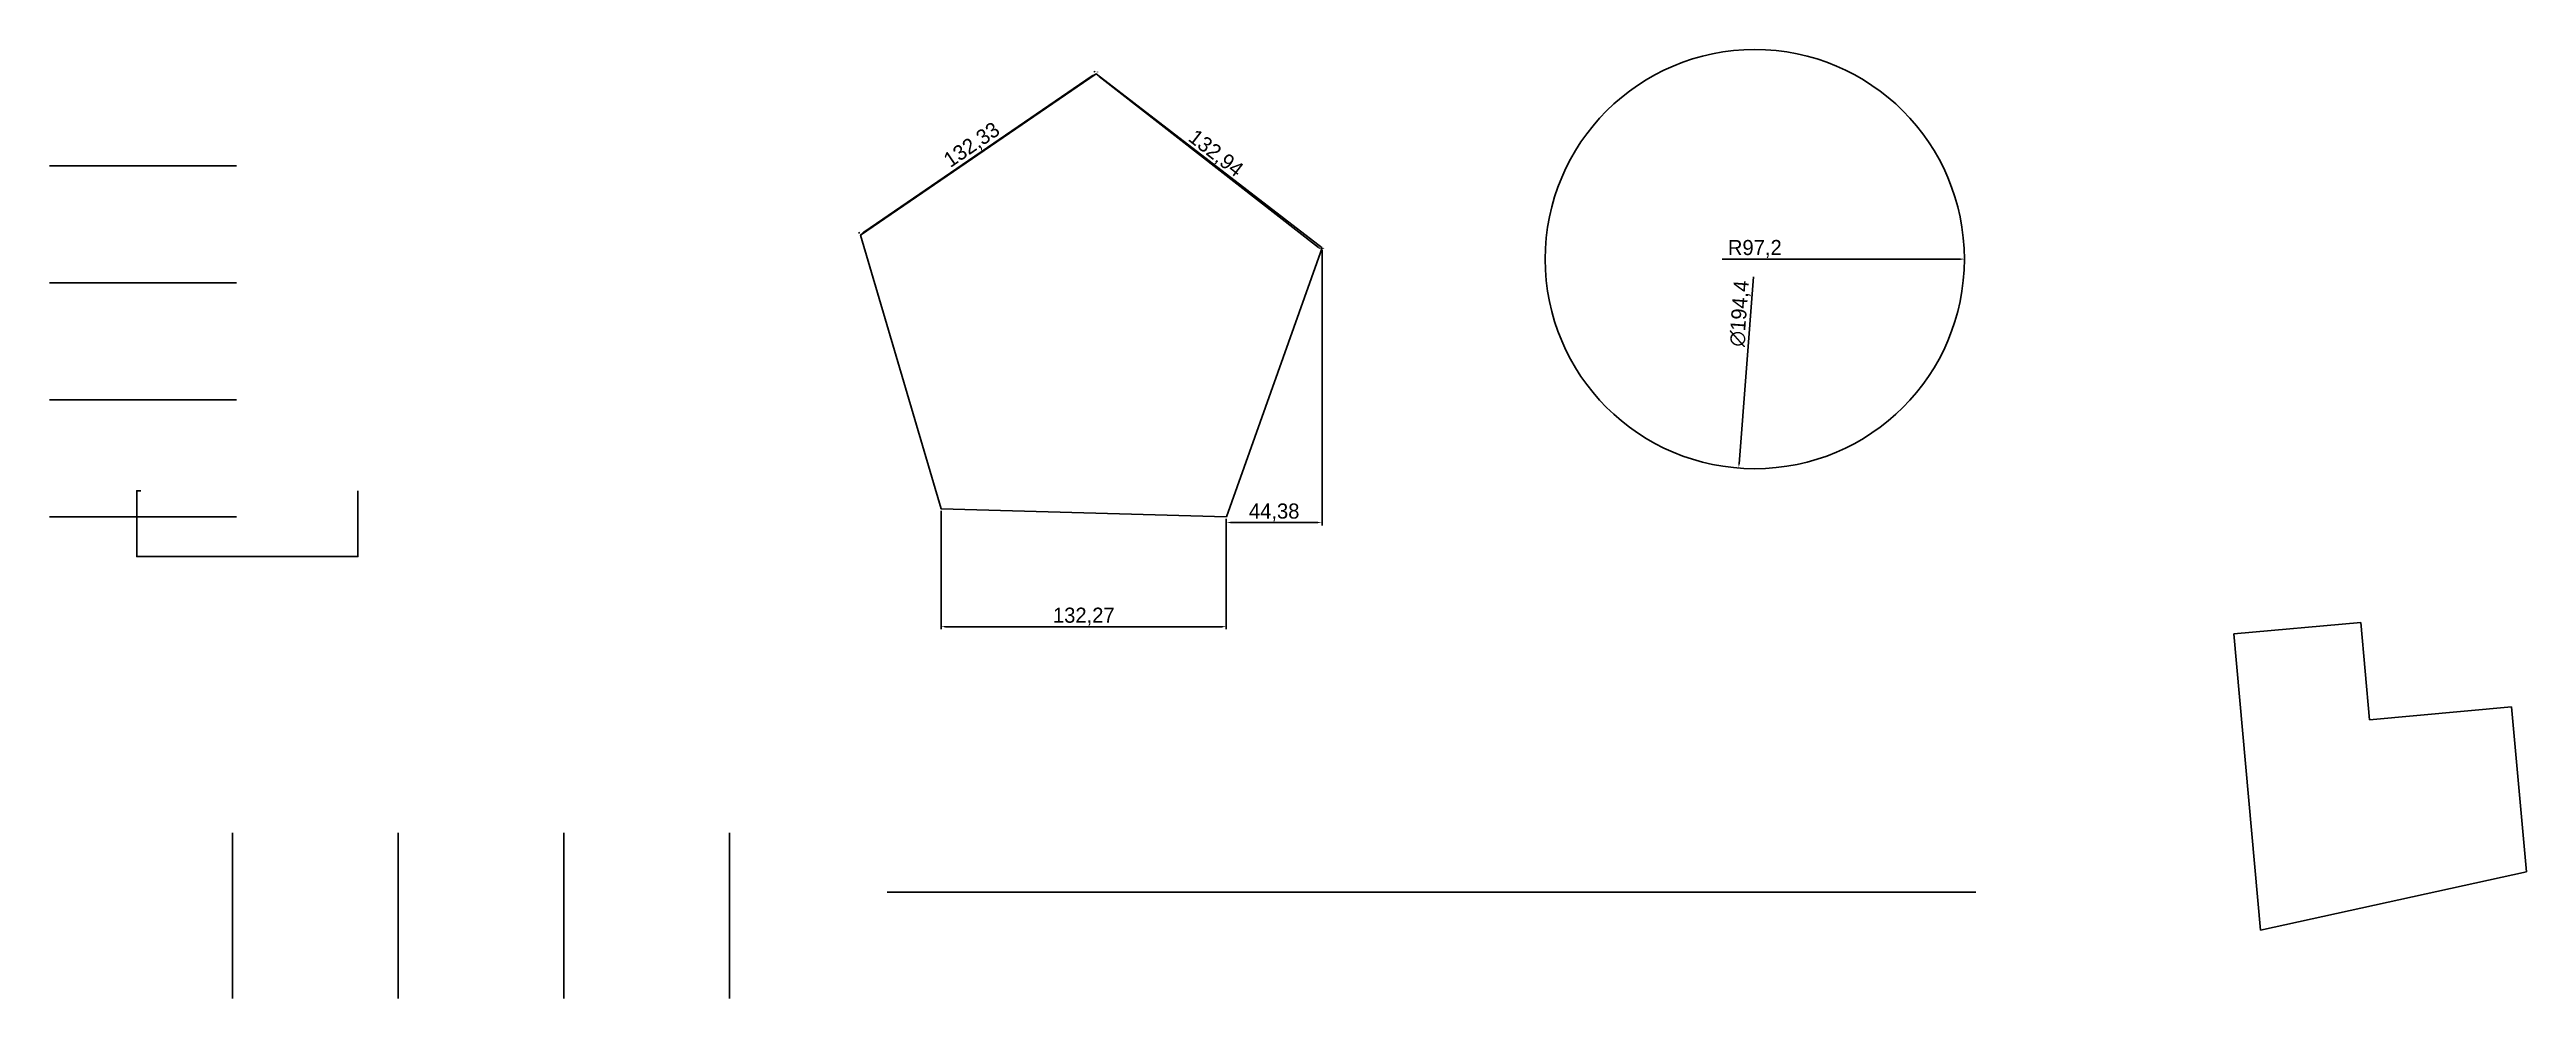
# Model space of a CAD drawing. Header units: millimetres. Extents: x 1037 to 2186, y 468 to 908.
import ezdxf

# ---------------------------------------------------------------- set-up
doc = ezdxf.new("R2010")
doc.units = ezdxf.units.MM
doc.dimstyles.new('ISO-25', dxfattribs={"dimtxt": 7, "dimasz": 2, "dimexe": 1.25, "dimexo": 1, "dimtad": 1, "dimtoh": 1, "dimtxsty": 'Standard', "dimcen": 2.5, "dimadec": 0, "dimazin": 0, "dimtfac": 1, "dimtmove": 0, "dimatfit": 3, "dimfxl": 1, "dimarcsym": 0})

# ---------------------------------------------------------------- blocks, each defined once
blk = doc.blocks.new('*D3')
at = {"color": 0, "lineweight": -2}
for p, q in [((1450.5, 694.1), (1450.5, 639.2)), ((1582.7, 690.4), (1582.7, 639.2)), ((1580.7, 640.4), (1452.5, 640.4))]:
    blk.add_line(p, q, dxfattribs=at)
at = {"color": 0}
for points in [[(1452.5, 640.8), (1452.5, 640.1), (1450.5, 640.4)], [(1580.7, 640.8), (1580.7, 640.1), (1582.7, 640.4)]]:
    blk.add_solid(points, dxfattribs=at)
at = {"layer": 'Defpoints', "color": 0}
for p in [(1450.5, 695.1), (1582.7, 691.4), (1450.5, 640.4)]:
    blk.add_point(p, dxfattribs=at)
at = {"color": 0, "insert": (1516.6, 645.1), "char_height": 7, "attachment_point": 5}
blk.add_mtext('132,27', dxfattribs=at)
blk = doc.blocks.new('*D4')
at = {"color": 0, "lineweight": -2}
for p, q in [((1627.1, 815.1), (1627.1, 687.4)), ((1582.7, 690.4), (1582.7, 687.4)), ((1625.1, 688.7), (1584.7, 688.7))]:
    blk.add_line(p, q, dxfattribs=at)
at = {"color": 0}
for points in [[(1584.7, 689), (1584.7, 688.4), (1582.7, 688.7)], [(1625.1, 689), (1625.1, 688.4), (1627.1, 688.7)]]:
    blk.add_solid(points, dxfattribs=at)
at = {"layer": 'Defpoints', "color": 0}
for p in [(1627.1, 816.1), (1582.7, 691.4), (1582.7, 688.7)]:
    blk.add_point(p, dxfattribs=at)
at = {"color": 0, "insert": (1604.9, 693.4), "char_height": 7, "attachment_point": 5}
blk.add_mtext('44,38', dxfattribs=at)
blk = doc.blocks.new('*D5')
at = {"color": 0, "lineweight": -2}
for p, q in [((1522.9, 897.6), (1523, 897.8)), ((1523.8, 895.6), (1625.5, 816.3)), ((1627.7, 815.8), (1627.9, 816))]:
    blk.add_line(p, q, dxfattribs=at)
at = {"color": 0}
for points in [[(1524.1, 895.8), (1523.6, 895.3), (1522.3, 896.8)], [(1625.7, 816.5), (1625.3, 816), (1627.1, 815.1)]]:
    blk.add_solid(points, dxfattribs=at)
at = {"layer": 'Defpoints', "color": 0}
for p in [(1522.3, 896.8), (1627.1, 815.1), (1627.1, 815.1)]:
    blk.add_point(p, dxfattribs=at)
at = {"color": 0, "insert": (1577.6, 859.6), "char_height": 7, "attachment_point": 5, "rotation": 322.0637}
blk.add_mtext('132,94', dxfattribs=at)
blk = doc.blocks.new('*D6')
at = {"color": 0, "lineweight": -2}
for p, q in [((1521.7, 897.6), (1521.4, 898.1)), ((1414.6, 823.4), (1520.5, 895.9)), ((1412.5, 822.8), (1412.2, 823.3))]:
    blk.add_line(p, q, dxfattribs=at)
at = {"color": 0}
for points in [[(1520.3, 896.2), (1520.6, 895.6), (1522.1, 897)], [(1414.4, 823.7), (1414.8, 823.1), (1412.9, 822.3)]]:
    blk.add_solid(points, dxfattribs=at)
at = {"layer": 'Defpoints', "color": 0}
for p in [(1522.1, 897), (1522.3, 896.8), (1413.1, 822)]:
    blk.add_point(p, dxfattribs=at)
at = {"color": 0, "insert": (1464.9, 863.5), "char_height": 7, "attachment_point": 5, "rotation": 34.4052}
blk.add_mtext('132,33', dxfattribs=at)
blk = doc.blocks.new('*D9')
at = {"color": 0, "lineweight": -2}
blk.add_line((1827.2, 802.7), (1820.5, 715.9), dxfattribs=at)
at = {"color": 0}
blk.add_solid([(1820.2, 716), (1820.8, 715.9), (1820.3, 714)], dxfattribs=at)
at = {"layer": 'Defpoints', "color": 0}
for p in [(1835.3, 907.8), (1820.3, 714)]:
    blk.add_point(p, dxfattribs=at)
at = {"color": 0, "insert": (1821.1, 785.6), "char_height": 7, "attachment_point": 5, "rotation": 85.5971}
blk.add_mtext('∅194,4', dxfattribs=at)
blk = doc.blocks.new('*D10')
at = {"color": 0, "lineweight": -2}
blk.add_line((1812.6, 810.9), (1923, 810.9), dxfattribs=at)
at = {"color": 0}
blk.add_solid([(1923, 811.2), (1923, 810.5), (1925, 810.9)], dxfattribs=at)
at = {"layer": 'Defpoints', "color": 0}
for p in [(1827.8, 810.9), (1925, 810.9)]:
    blk.add_point(p, dxfattribs=at)
at = {"color": 0, "insert": (1827.8, 815.6), "char_height": 7, "attachment_point": 5}
blk.add_mtext('R97,2', dxfattribs=at)

msp = doc.modelspace()

# ---------------------------------------------------------------- linework, layer by layer
for p, q in [((1036.931, 854.21), (1123.709, 854.21)), ((1036.931, 799.947), (1123.709, 799.947)), ((1036.931, 745.684), (1123.709, 745.684)), ((1036.931, 691.421), (1123.709, 691.421)), ((2108.834, 642.399), (2049.91, 637.047)), ((2049.91, 637.047), (2062.385, 499.689)), ((2112.933, 597.267), (2108.834, 642.399)), ((2178.732, 603.243), (2112.933, 597.267)), ((2185.682, 526.715), (2178.732, 603.243)), ((1121.736, 544.867), (1121.736, 468.024)), ((1198.58, 544.867), (1198.58, 468.024)), ((1275.423, 544.867), (1275.423, 468.024)), ((1275.423, 544.867), (1275.423, 468.024)), ((1352.266, 544.867), (1352.266, 468.024)), ((1425.459, 517.282), (1930.348, 517.282)), ((2062.385, 499.689), (2185.682, 526.715))]:
    msp.add_line(p, q)
msp.add_lwpolyline([(1627.12, 816.054), (1522.272, 896.783), (1413.095, 822.013), (1450.468, 695.074), (1582.742, 691.391)], close=True)
msp.add_lwpolyline([(1179.917, 703.479), (1179.917, 672.939), (1077.361, 672.939), (1077.361, 703.479), (1079.334, 703.479)])
msp.add_circle((1827.792, 810.863), 97.198)

# ---------------------------------------------------------------- dimensions: what is measured, and where the dimension line sits
dim = msp.add_diameter_dim_2p(p1=(1835.2542, 907.7733), p2=(1820.3306, 713.9519), dimstyle='ISO-25')
dim.commit()
dim.dimension.update_dxf_attribs({"geometry": '*D9', "text_midpoint": (1825.8202, 785.2482), "dimtype": 163})
for p1, p2, distance, picture, middle in [((1413.095, 822.013), (1522.272, 896.783), 0.303, '*D6', (1464.852, 863.533)), ((1522.272, 896.783), (1627.12, 815.054), 0, '*D5', (1577.591, 859.632))]:
    dim = msp.add_aligned_dim(p1=p1, p2=p2, distance=distance, dimstyle='ISO-25')
    dim.commit()
    dim.dimension.update_dxf_attribs({"geometry": picture, "text_midpoint": middle})
for base, p1, p2, picture, middle in [((1582.742, 688.684), (1627.12, 816.054), (1582.742, 691.391), '*D4', (1604.931, 693.392)), ((1450.468, 640.428), (1582.742, 691.391), (1450.468, 695.074), '*D3', (1516.605, 645.137))]:
    dim = msp.add_linear_dim(base=base, p1=p1, p2=p2, dimstyle='ISO-25')
    dim.commit()
    dim.dimension.update_dxf_attribs({"geometry": picture, "text_midpoint": middle})
dim = msp.add_radius_dim(center=(1827.792, 810.863), mpoint=(1924.99, 810.863), dimstyle='ISO-25')
dim.commit()
dim.dimension.update_dxf_attribs({"geometry": '*D10', "text_midpoint": (1827.792, 810.863), "dimtype": 164})

doc.saveas('drawing.dxf')
